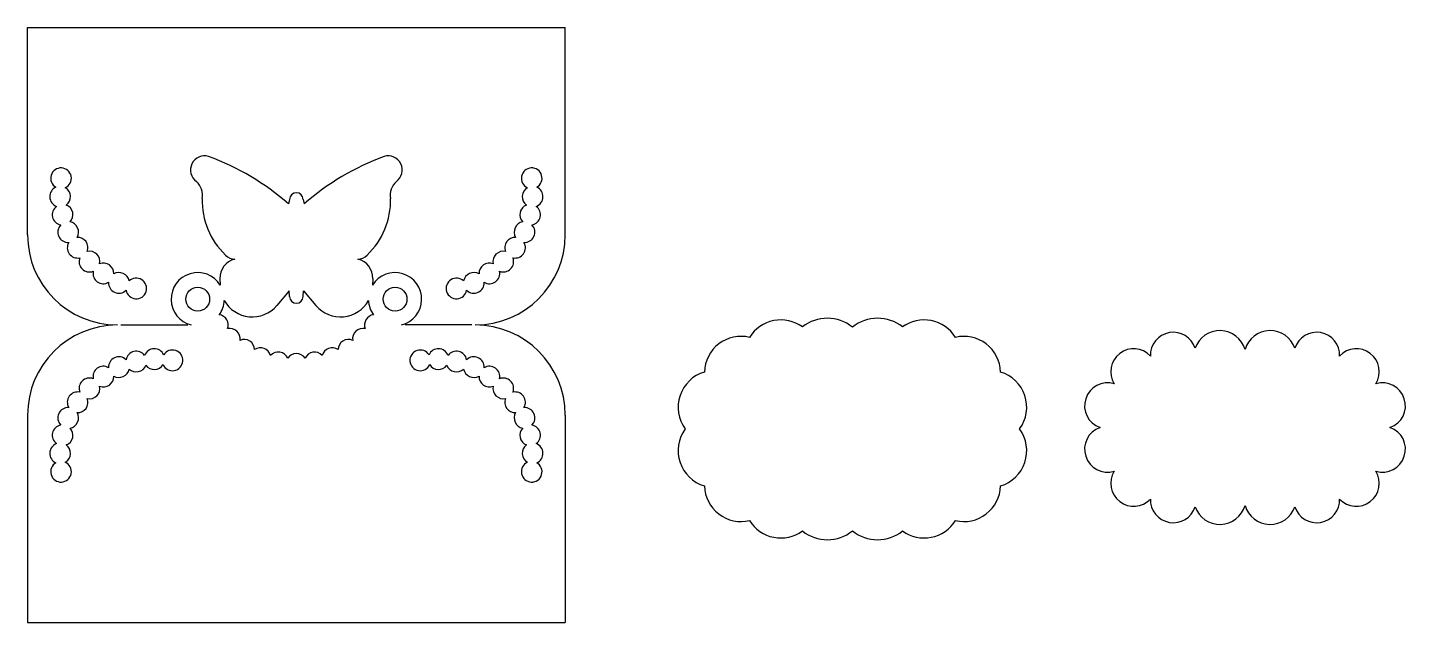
# Model space of a CAD drawing. Extents: x 341 to 541, y -227 to -141.
import ezdxf

# ---------------------------------------------------------------- set-up
doc = ezdxf.new("R2010")
doc.units = 0
doc.layers.get('0').update_dxf_attribs({"linetype": 'CONTINUOUS'})

msp = doc.modelspace()

# ---------------------------------------------------------------- linework, layer by layer
for p, q in [((341.476248, -171.278259), (341.476248, -141.332195)), ((341.476248, -141.332195), (419.155989, -141.332195)), ((419.155989, -171.278259), (419.155989, -141.332195)), ((379.331175, -166.168192), (379.193948, -166.790388)), ((381.301062, -166.168004), (381.438101, -166.790388)), ((369.270807, -177.599383), (369.310968, -178.508958)), ((391.361242, -177.599383), (391.321082, -178.508927)), ((379.292721, -179.348646), (377.481649, -181.478923)), ((379.331081, -180.154465), (379.292721, -179.348646)), ((381.300968, -180.154465), (381.339328, -179.348646)), ((381.339328, -179.348646), (383.1504, -181.478923)), ((354.976248, -184.278259), (364.615196, -184.278259)), ((405.655989, -184.278259), (396.016835, -184.278259)), ((341.476248, -197.278259), (341.476248, -227.224324)), ((419.155989, -197.278259), (419.155989, -227.224324)), ((341.476248, -227.224324), (419.155989, -227.224324))]:
    msp.add_line(p, q)
for centre in [(366.058757, -180.554116), (394.573275, -180.554116)]:
    msp.add_circle(centre, 1.723296)
for centre, radius, start, end in [((367.066173, -161.890434), 2.041551, 73.983247, 234.096274), ((354.717875, -194.862667), 37.244208, 48.914998, 69.715981), ((405.914174, -194.862667), 37.244208, 110.284019, 131.085002), ((393.565876, -161.890434), 2.041551, 305.903726, 106.016753), ((346.311046, -163.090217), 1.494461, 294.251098, 240.310192), ((414.32119, -163.090217), 1.494461, 299.689808, 245.748902), ((346.184663, -165.751065), 1.494461, 114.251098, 249.441863), ((346.184663, -165.751065), 1.494461, 305.979336, 60.310192), ((364.109881, -165.507907), 2.636455, 348.646583, 48.147712), ((380.316118, -166.168098), 0.984943, 0.005462, 180.005462), ((396.522168, -165.507907), 2.636455, 131.852288, 191.353417), ((414.447574, -165.751065), 1.494461, 119.689808, 234.020664), ((414.447574, -165.751065), 1.494461, 290.558137, 65.748902), ((346.537858, -168.359714), 1.494461, 125.979336, 259.652866), ((346.537858, -168.359714), 1.494461, 316.190339, 69.441863), ((377.67306, -166.248511), 10.980552, 178.843673, 226.26073), ((382.958989, -166.248511), 10.980552, 313.73927, 1.156327), ((414.094379, -168.359714), 1.494461, 110.558137, 223.809661), ((414.094379, -168.359714), 1.494461, 280.347134, 54.020664), ((347.347903, -170.864434), 1.494461, 136.190339, 273.030782), ((347.347903, -170.864434), 1.494461, 329.568255, 79.652866), ((413.284334, -170.864434), 1.494461, 100.347134, 210.431745), ((413.284334, -170.864434), 1.494461, 266.969218, 43.809661), ((354.476248, -171.278259), 13, 180, 270), ((348.715493, -173.113766), 1.494461, 149.568255, 282.036301), ((348.715493, -173.113766), 1.494461, 338.573774, 93.030782), ((406.155989, -171.278259), 13, 270, 0), ((411.916744, -173.113766), 1.494461, 86.969218, 201.426226), ((411.916744, -173.113766), 1.494461, 257.963699, 30.431745), ((350.418311, -175.121303), 1.494461, 158.573774, 291.426026), ((350.418311, -175.121303), 1.494461, 347.964223, 102.036301), ((372.037865, -177.477207), 2.769754, 102.802988, 182.528171), ((371.441323, -172.923631), 1.852765, 222.775242, 269.467045), ((389.190726, -172.923631), 1.852765, 270.532955, 317.224758), ((388.594184, -177.477207), 2.769754, 357.471829, 77.197012), ((410.213926, -175.121303), 1.494461, 77.963699, 192.035777), ((410.213926, -175.121303), 1.494461, 248.573974, 21.426226), ((352.425846, -176.82411), 1.494461, 167.963845, 300.431891), ((352.425846, -176.82411), 1.494461, 356.969365, 111.426026), ((354.675182, -178.191694), 1.494461, 10.34728, 120.431891), ((366.058757, -180.554116), 3.841816, 32.163796, 255.782548), ((394.573275, -180.554116), 3.841816, 284.217452, 147.836204), ((405.957055, -178.191694), 1.494461, 59.568109, 169.65272), ((408.206391, -176.82411), 1.494461, 68.573974, 183.030635), ((408.206391, -176.82411), 1.494461, 239.568109, 12.036155), ((354.675182, -178.191694), 1.494461, 176.969365, 313.809807), ((357.179904, -179.001733), 1.494461, 190.34728, 133.809807), ((403.452333, -179.001733), 1.494461, 46.190193, 349.65272), ((405.957055, -178.191694), 1.494461, 226.190193, 3.030635), ((366.058757, -180.554116), 3.841816, 324.351176, 357.430976), ((373.949776, -178.476272), 4.635735, 209.036696, 319.630198), ((380.316025, -180.154465), 0.984943, 180, 0), ((386.682273, -178.476272), 4.635735, 220.369802, 330.962889), ((394.573275, -180.554116), 3.841816, 182.569024, 215.649328), ((368.970201, -184.272757), 1.494461, 339.250952, 81.905387), ((391.66184, -184.272786), 1.494461, 98.094223, 200.748902), ((354.476248, -197.278259), 13, 90, 180), ((370.696627, -186.260029), 1.494461, 350.97919, 102.713479), ((389.935409, -186.260053), 1.494461, 77.286375, 189.020664), ((406.155989, -197.278259), 13, 360, 90), ((450.308705, -188.859271), 5.314486, 54.006083, 148.204896), ((457.035784, -189.07333), 5.776017, 51.046525, 128.602786), ((464.298422, -189.07333), 5.776017, 51.397214, 128.953475), ((471.025501, -188.859271), 5.314486, 31.795104, 125.993917), ((513.756378, -188.864164), 3.776017, 15.912871, 161.039306), ((521.019017, -188.864164), 3.776017, 18.960694, 164.087129), ((372.790963, -187.854881), 1.494461, 1.190193, 114.441716), ((387.841069, -187.854901), 1.494461, 65.558137, 178.809661), ((444.577713, -191.233126), 5.314486, 76.795104, 178.204896), ((476.756493, -191.233126), 5.314486, 1.795104, 103.204896), ((507.029299, -188.650105), 3.314486, 17.793088, 181.852597), ((527.746096, -188.650105), 3.314486, 358.147403, 162.206912), ((354.675182, -190.364825), 1.494461, 46.190193, 183.030635), ((357.179904, -189.554786), 1.494461, 35.97919, 169.65272), ((359.788553, -189.201598), 1.494461, 24.250952, 159.441716), ((362.414534, -189.386043), 1.494461, 204.250952, 147.713479), ((375.134853, -189.053203), 1.494461, 14.568109, 124.65272), ((377.692401, -189.676696), 1.494461, 23.573974, 138.030635), ((380.316009, -189.892171), 1.494461, 32.963699, 147.035777), ((382.939626, -189.676702), 1.494461, 41.969218, 156.426226), ((385.497176, -189.053216), 1.494461, 55.347134, 165.431745), ((398.217703, -189.386043), 1.494461, 32.286521, 335.749048), ((400.843684, -189.201598), 1.494461, 20.558284, 155.749048), ((403.452333, -189.554786), 1.494461, 10.34728, 144.02081), ((405.957055, -190.364825), 1.494461, 356.969365, 133.809807), ((501.298308, -191.023959), 3.314486, 43.147403, 211.852597), ((533.477087, -191.023959), 3.314486, 328.147403, 136.852597), ((352.425846, -191.732409), 1.494461, 59.568109, 192.036155), ((354.675182, -190.364825), 1.494461, 239.568109, 349.65272), ((357.179904, -189.554786), 1.494461, 226.190193, 339.441716), ((359.788553, -189.201598), 1.494461, 215.97919, 327.713479), ((400.843684, -189.201598), 1.494461, 212.286521, 324.02081), ((403.452333, -189.554786), 1.494461, 200.558284, 313.809807), ((405.957055, -190.364825), 1.494461, 190.34728, 300.431891), ((408.206391, -191.732409), 1.494461, 347.963845, 120.431891), ((440.801456, -196.15444), 5.314486, 106.795104, 216.151965), ((480.53275, -196.15444), 5.314486, 323.848035, 73.204896), ((350.418311, -193.435216), 1.494461, 68.573974, 201.426226), ((352.425846, -191.732409), 1.494461, 248.573974, 3.030635), ((408.206391, -191.732409), 1.494461, 176.969365, 291.426026), ((410.213926, -193.435216), 1.494461, 338.573774, 111.426026), ((497.52205, -195.945274), 3.314486, 73.147403, 251.067064), ((537.253345, -195.945274), 3.314486, 288.932936, 106.852597), ((348.715493, -195.442753), 1.494461, 77.963699, 210.431745), ((348.715493, -195.442753), 1.494461, 266.969218, 21.426226), ((350.418311, -193.435216), 1.494461, 257.963699, 12.035777), ((410.213926, -193.435216), 1.494461, 167.964223, 282.036301), ((411.916744, -195.442753), 1.494461, 158.573774, 273.030782), ((411.916744, -195.442753), 1.494461, 329.568255, 102.036301), ((347.347903, -197.692085), 1.494461, 86.969218, 223.809661), ((347.347903, -197.692085), 1.494461, 280.347134, 30.431745), ((413.284334, -197.692085), 1.494461, 149.568255, 259.652866), ((413.284334, -197.692085), 1.494461, 316.190339, 93.030782), ((346.537858, -200.196804), 1.494461, 100.347134, 234.020664), ((414.094379, -200.196804), 1.494461, 305.979336, 79.652866), ((497.52205, -202.215612), 3.314486, 108.932936, 286.852597), ((537.253345, -202.215612), 3.314486, 253.147403, 71.067064), ((346.537858, -200.196804), 1.494461, 290.558137, 43.809661), ((414.094379, -200.196804), 1.494461, 136.190339, 249.441863), ((440.801456, -202.424778), 5.314486, 143.848035, 253.204896), ((480.53275, -202.424778), 5.314486, 286.795104, 36.151965), ((346.184663, -202.805453), 1.494461, 110.558137, 245.748902), ((346.184663, -202.805453), 1.494461, 299.689808, 54.020664), ((414.447574, -202.805453), 1.494461, 125.979336, 240.310192), ((414.447574, -202.805453), 1.494461, 294.251098, 69.441863), ((346.311046, -205.466301), 1.494461, 119.689808, 65.748902), ((414.32119, -205.466301), 1.494461, 114.251098, 60.310192), ((501.298308, -207.136926), 3.314486, 148.147403, 316.852597), ((533.477087, -207.136926), 3.314486, 223.147403, 31.852597), ((444.577713, -207.346093), 5.314486, 181.795104, 283.204896), ((476.756493, -207.346093), 5.314486, 256.795104, 358.204896), ((507.029299, -209.510781), 3.314486, 178.147403, 342.206912), ((513.756378, -209.296721), 3.776017, 198.960694, 344.087129), ((521.019017, -209.296721), 3.776017, 195.912871, 341.039306), ((527.746096, -209.510781), 3.314486, 197.793088, 1.852597), ((450.308705, -209.719947), 5.314486, 211.795104, 305.993917), ((471.025501, -209.719947), 5.314486, 234.006083, 328.204896), ((457.035784, -209.505888), 5.776017, 231.397214, 308.953475), ((464.298422, -209.505888), 5.776017, 231.046525, 308.602786)]:
    msp.add_arc(centre, radius, start, end)

doc.saveas('drawing.dxf')
